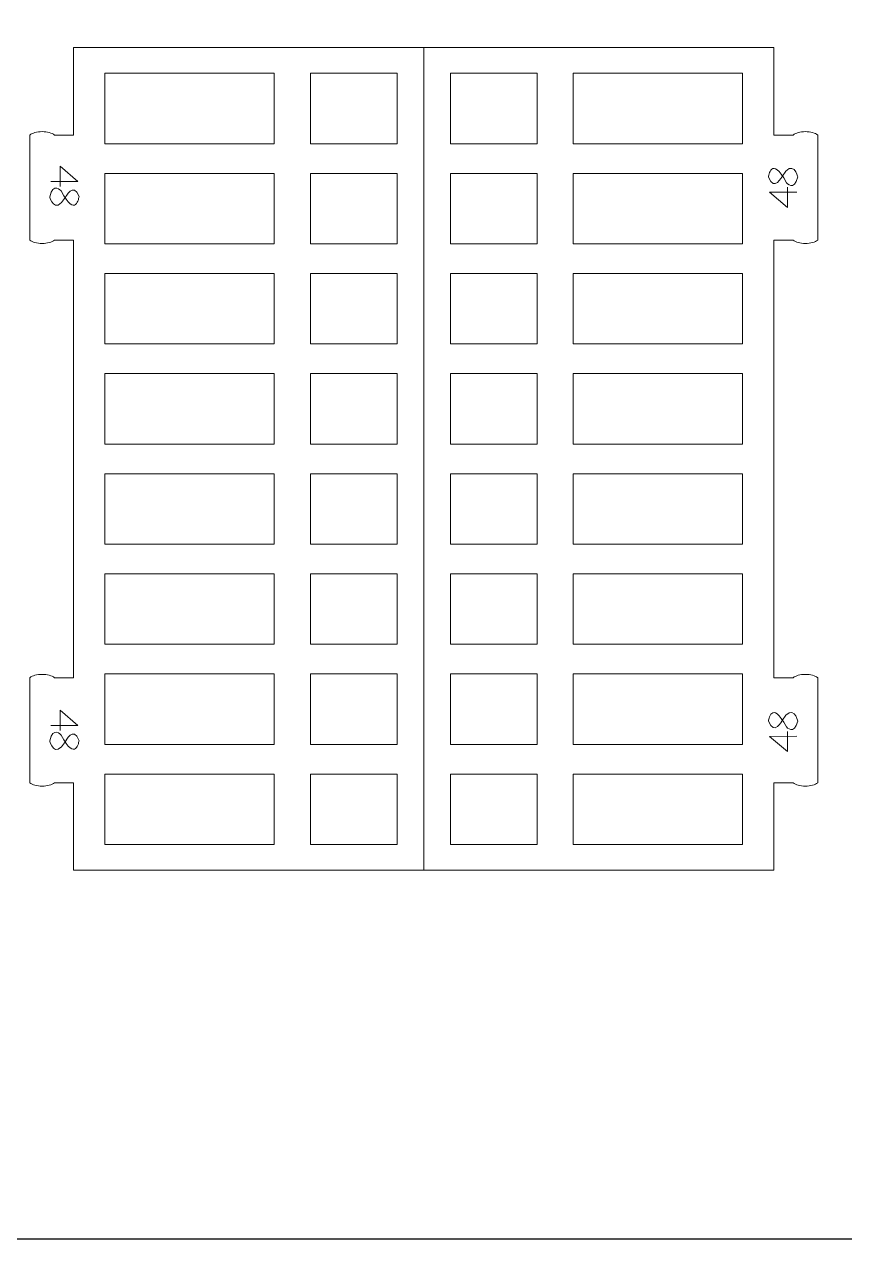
# Model space of a CAD drawing. Header units: centimetres. Extents: x -25 to 25, y -32.5 to 32.5.
# Drawn here: x 12.1 to 17.77, y -32.5 to -24.1 of the extents above; entities that cross this region are included whole.
import ezdxf

# ---------------------------------------------------------------- set-up
doc = ezdxf.new("R2010")
doc.units = ezdxf.units.CM
doc.header["$MEASUREMENT"] = 0
doc.layers.add('Capa 1', color=7, linetype='Continuous')

msp = doc.modelspace()

# ---------------------------------------------------------------- linework, layer by layer
at = {"layer": 'Capa 1', "color": 254}
msp.add_lwpolyline([(-25, -32.5), (25, -32.5), (25, 32.5), (-25, 32.5), (-25, -32.5)], close=True, dxfattribs=at)
at = {"layer": 'Capa 1', "color": 250, "lineweight": 9}
for points, knots in [([(14.86302, -24.26391), (14.86302, -24.26391), (12.44225, -24.26391), (12.44225, -24.26391), (12.44225, -24.26391), (12.44225, -24.26391), (12.44225, -24.86907), (12.44225, -24.86907), (12.44225, -24.86907), (12.44225, -24.86907), (12.30975, -24.86907), (12.30975, -24.86907)], [0, 0, 0, 0, 0.25, 0.25, 0.25, 0.25, 0.5, 0.5, 0.5, 0.5, 1, 1, 1, 1]), ([(17.41629, -24.86912), (17.41629, -24.86912), (17.28379, -24.86912), (17.28379, -24.86912), (17.28379, -24.86912), (17.28379, -24.86912), (17.28379, -24.26391), (17.28379, -24.26391), (17.28379, -24.26391), (17.28379, -24.26391), (14.86302, -24.26391), (14.86302, -24.26391), (14.86302, -24.26391), (14.86302, -24.26391), (14.86302, -29.95274), (14.86302, -29.95274), (14.86302, -29.95274), (14.86302, -29.95274), (17.28379, -29.95274), (17.28379, -29.95274), (17.28379, -29.95274), (17.28379, -29.95274), (17.28379, -29.34758), (17.28379, -29.34758), (17.28379, -29.34758), (17.28379, -29.34758), (17.41629, -29.34758), (17.41629, -29.34758)], [0, 0, 0, 0, 0.125, 0.125, 0.125, 0.125, 0.25, 0.25, 0.25, 0.25, 0.375, 0.375, 0.375, 0.375, 0.5, 0.5, 0.5, 0.5, 0.625, 0.625, 0.625, 0.625, 0.75, 0.75, 0.75, 0.75, 1, 1, 1, 1]), ([(13.82944, -24.4423), (13.82944, -24.4423), (13.82944, -24.92898), (13.82944, -24.92898), (13.82944, -24.92898), (13.82944, -24.92898), (12.65876, -24.92898), (12.65876, -24.92898), (12.65876, -24.92898), (12.65876, -24.92898), (12.65876, -24.4423), (12.65876, -24.4423), (12.65876, -24.4423), (12.65876, -24.4423), (13.82944, -24.4423), (13.82944, -24.4423)], [0, 0, 0, 0, 0.2, 0.2, 0.2, 0.2, 0.4, 0.4, 0.4, 0.4, 0.6, 0.6, 0.6, 0.6, 1, 1, 1, 1]), ([(14.07938, -24.4423), (14.07938, -24.4423), (14.07938, -24.92898), (14.07938, -24.92898), (14.07938, -24.92898), (14.07938, -24.92898), (14.67833, -24.92898), (14.67833, -24.92898), (14.67833, -24.92898), (14.67833, -24.92898), (14.67833, -24.4423), (14.67833, -24.4423), (14.67833, -24.4423), (14.67833, -24.4423), (14.07938, -24.4423), (14.07938, -24.4423)], [0, 0, 0, 0, 0.2, 0.2, 0.2, 0.2, 0.4, 0.4, 0.4, 0.4, 0.6, 0.6, 0.6, 0.6, 1, 1, 1, 1]), ([(15.64666, -24.92903), (15.64666, -24.92903), (15.64666, -24.44235), (15.64666, -24.44235), (15.64666, -24.44235), (15.64666, -24.44235), (15.04771, -24.44235), (15.04771, -24.44235), (15.04771, -24.44235), (15.04771, -24.44235), (15.04771, -24.92903), (15.04771, -24.92903), (15.04771, -24.92903), (15.04771, -24.92903), (15.64666, -24.92903), (15.64666, -24.92903)], [0, 0, 0, 0, 0.2, 0.2, 0.2, 0.2, 0.4, 0.4, 0.4, 0.4, 0.6, 0.6, 0.6, 0.6, 1, 1, 1, 1]), ([(15.8966, -24.92903), (15.8966, -24.92903), (15.8966, -24.44235), (15.8966, -24.44235), (15.8966, -24.44235), (15.8966, -24.44235), (17.06728, -24.44235), (17.06728, -24.44235), (17.06728, -24.44235), (17.06728, -24.44235), (17.06728, -24.92903), (17.06728, -24.92903), (17.06728, -24.92903), (17.06728, -24.92903), (15.8966, -24.92903), (15.8966, -24.92903)], [0, 0, 0, 0, 0.2, 0.2, 0.2, 0.2, 0.4, 0.4, 0.4, 0.4, 0.6, 0.6, 0.6, 0.6, 1, 1, 1, 1]), ([(12.30975, -24.86907), (12.29179, -24.85508), (12.2604, -24.84581), (12.22468, -24.84581), (12.22468, -24.84581), (12.18897, -24.84581), (12.15758, -24.85508), (12.13962, -24.86907)], [0, 0, 0, 0, 0.3333333, 0.3333333, 0.3333333, 0.3333333, 1, 1, 1, 1]), ([(17.41629, -24.86912), (17.43425, -24.85513), (17.46564, -24.84586), (17.50136, -24.84586), (17.50136, -24.84586), (17.53707, -24.84586), (17.56846, -24.85513), (17.58642, -24.86912)], [0, 0, 0, 0, 0.3333333, 0.3333333, 0.3333333, 0.3333333, 1, 1, 1, 1]), ([(13.82944, -25.13449), (13.82944, -25.13449), (13.82944, -25.62117), (13.82944, -25.62117), (13.82944, -25.62117), (13.82944, -25.62117), (12.65876, -25.62117), (12.65876, -25.62117), (12.65876, -25.62117), (12.65876, -25.62117), (12.65876, -25.13449), (12.65876, -25.13449), (12.65876, -25.13449), (12.65876, -25.13449), (13.82944, -25.13449), (13.82944, -25.13449)], [0, 0, 0, 0, 0.2, 0.2, 0.2, 0.2, 0.4, 0.4, 0.4, 0.4, 0.6, 0.6, 0.6, 0.6, 1, 1, 1, 1]), ([(14.07938, -25.13449), (14.07938, -25.13449), (14.07938, -25.62117), (14.07938, -25.62117), (14.07938, -25.62117), (14.07938, -25.62117), (14.67833, -25.62117), (14.67833, -25.62117), (14.67833, -25.62117), (14.67833, -25.62117), (14.67833, -25.13449), (14.67833, -25.13449), (14.67833, -25.13449), (14.67833, -25.13449), (14.07938, -25.13449), (14.07938, -25.13449)], [0, 0, 0, 0, 0.2, 0.2, 0.2, 0.2, 0.4, 0.4, 0.4, 0.4, 0.6, 0.6, 0.6, 0.6, 1, 1, 1, 1]), ([(15.64666, -25.62121), (15.64666, -25.62121), (15.64666, -25.13454), (15.64666, -25.13454), (15.64666, -25.13454), (15.64666, -25.13454), (15.04771, -25.13454), (15.04771, -25.13454), (15.04771, -25.13454), (15.04771, -25.13454), (15.04771, -25.62121), (15.04771, -25.62121), (15.04771, -25.62121), (15.04771, -25.62121), (15.64666, -25.62121), (15.64666, -25.62121)], [0, 0, 0, 0, 0.2, 0.2, 0.2, 0.2, 0.4, 0.4, 0.4, 0.4, 0.6, 0.6, 0.6, 0.6, 1, 1, 1, 1]), ([(15.8966, -25.62121), (15.8966, -25.62121), (15.8966, -25.13454), (15.8966, -25.13454), (15.8966, -25.13454), (15.8966, -25.13454), (17.06728, -25.13454), (17.06728, -25.13454), (17.06728, -25.13454), (17.06728, -25.13454), (17.06728, -25.62121), (17.06728, -25.62121), (17.06728, -25.62121), (17.06728, -25.62121), (15.8966, -25.62121), (15.8966, -25.62121)], [0, 0, 0, 0, 0.2, 0.2, 0.2, 0.2, 0.4, 0.4, 0.4, 0.4, 0.6, 0.6, 0.6, 0.6, 1, 1, 1, 1]), ([(12.30975, -25.59533), (12.29179, -25.60932), (12.2604, -25.61859), (12.22468, -25.61859), (12.22468, -25.61859), (12.18897, -25.61859), (12.15758, -25.60932), (12.13962, -25.59533)], [0, 0, 0, 0, 0.3333333, 0.3333333, 0.3333333, 0.3333333, 1, 1, 1, 1]), ([(12.30975, -25.59533), (12.30975, -25.59533), (12.44225, -25.59533), (12.44225, -25.59533), (12.44225, -25.59533), (12.44225, -25.59533), (12.44225, -28.62127), (12.44225, -28.62127), (12.44225, -28.62127), (12.44225, -28.62127), (12.30975, -28.62127), (12.30975, -28.62127)], [0, 0, 0, 0, 0.25, 0.25, 0.25, 0.25, 0.5, 0.5, 0.5, 0.5, 1, 1, 1, 1]), ([(17.41629, -28.62132), (17.41629, -28.62132), (17.28379, -28.62132), (17.28379, -28.62132), (17.28379, -28.62132), (17.28379, -28.62132), (17.28379, -25.59538), (17.28379, -25.59538), (17.28379, -25.59538), (17.28379, -25.59538), (17.41629, -25.59538), (17.41629, -25.59538)], [0, 0, 0, 0, 0.25, 0.25, 0.25, 0.25, 0.5, 0.5, 0.5, 0.5, 1, 1, 1, 1]), ([(17.41629, -25.59538), (17.43425, -25.60937), (17.46564, -25.61864), (17.50136, -25.61864), (17.50136, -25.61864), (17.53707, -25.61864), (17.56846, -25.60937), (17.58642, -25.59538)], [0, 0, 0, 0, 0.3333333, 0.3333333, 0.3333333, 0.3333333, 1, 1, 1, 1]), ([(13.82944, -25.82668), (13.82944, -25.82668), (13.82944, -26.31335), (13.82944, -26.31335), (13.82944, -26.31335), (13.82944, -26.31335), (12.65876, -26.31335), (12.65876, -26.31335), (12.65876, -26.31335), (12.65876, -26.31335), (12.65876, -25.82668), (12.65876, -25.82668), (12.65876, -25.82668), (12.65876, -25.82668), (13.82944, -25.82668), (13.82944, -25.82668)], [0, 0, 0, 0, 0.2, 0.2, 0.2, 0.2, 0.4, 0.4, 0.4, 0.4, 0.6, 0.6, 0.6, 0.6, 1, 1, 1, 1]), ([(14.07938, -25.82668), (14.07938, -25.82668), (14.07938, -26.31335), (14.07938, -26.31335), (14.07938, -26.31335), (14.07938, -26.31335), (14.67833, -26.31335), (14.67833, -26.31335), (14.67833, -26.31335), (14.67833, -26.31335), (14.67833, -25.82668), (14.67833, -25.82668), (14.67833, -25.82668), (14.67833, -25.82668), (14.07938, -25.82668), (14.07938, -25.82668)], [0, 0, 0, 0, 0.2, 0.2, 0.2, 0.2, 0.4, 0.4, 0.4, 0.4, 0.6, 0.6, 0.6, 0.6, 1, 1, 1, 1]), ([(15.64666, -26.3134), (15.64666, -26.3134), (15.64666, -25.82673), (15.64666, -25.82673), (15.64666, -25.82673), (15.64666, -25.82673), (15.04771, -25.82673), (15.04771, -25.82673), (15.04771, -25.82673), (15.04771, -25.82673), (15.04771, -26.3134), (15.04771, -26.3134), (15.04771, -26.3134), (15.04771, -26.3134), (15.64666, -26.3134), (15.64666, -26.3134)], [0, 0, 0, 0, 0.2, 0.2, 0.2, 0.2, 0.4, 0.4, 0.4, 0.4, 0.6, 0.6, 0.6, 0.6, 1, 1, 1, 1]), ([(15.8966, -26.3134), (15.8966, -26.3134), (15.8966, -25.82673), (15.8966, -25.82673), (15.8966, -25.82673), (15.8966, -25.82673), (17.06728, -25.82673), (17.06728, -25.82673), (17.06728, -25.82673), (17.06728, -25.82673), (17.06728, -26.3134), (17.06728, -26.3134), (17.06728, -26.3134), (17.06728, -26.3134), (15.8966, -26.3134), (15.8966, -26.3134)], [0, 0, 0, 0, 0.2, 0.2, 0.2, 0.2, 0.4, 0.4, 0.4, 0.4, 0.6, 0.6, 0.6, 0.6, 1, 1, 1, 1]), ([(13.82944, -26.51887), (13.82944, -26.51887), (13.82944, -27.00554), (13.82944, -27.00554), (13.82944, -27.00554), (13.82944, -27.00554), (12.65876, -27.00554), (12.65876, -27.00554), (12.65876, -27.00554), (12.65876, -27.00554), (12.65876, -26.51887), (12.65876, -26.51887), (12.65876, -26.51887), (12.65876, -26.51887), (13.82944, -26.51887), (13.82944, -26.51887)], [0, 0, 0, 0, 0.2, 0.2, 0.2, 0.2, 0.4, 0.4, 0.4, 0.4, 0.6, 0.6, 0.6, 0.6, 1, 1, 1, 1]), ([(14.07938, -26.51887), (14.07938, -26.51887), (14.07938, -27.00554), (14.07938, -27.00554), (14.07938, -27.00554), (14.07938, -27.00554), (14.67833, -27.00554), (14.67833, -27.00554), (14.67833, -27.00554), (14.67833, -27.00554), (14.67833, -26.51887), (14.67833, -26.51887), (14.67833, -26.51887), (14.67833, -26.51887), (14.07938, -26.51887), (14.07938, -26.51887)], [0, 0, 0, 0, 0.2, 0.2, 0.2, 0.2, 0.4, 0.4, 0.4, 0.4, 0.6, 0.6, 0.6, 0.6, 1, 1, 1, 1]), ([(15.64666, -27.00559), (15.64666, -27.00559), (15.64666, -26.51892), (15.64666, -26.51892), (15.64666, -26.51892), (15.64666, -26.51892), (15.04771, -26.51892), (15.04771, -26.51892), (15.04771, -26.51892), (15.04771, -26.51892), (15.04771, -27.00559), (15.04771, -27.00559), (15.04771, -27.00559), (15.04771, -27.00559), (15.64666, -27.00559), (15.64666, -27.00559)], [0, 0, 0, 0, 0.2, 0.2, 0.2, 0.2, 0.4, 0.4, 0.4, 0.4, 0.6, 0.6, 0.6, 0.6, 1, 1, 1, 1]), ([(15.8966, -27.00559), (15.8966, -27.00559), (15.8966, -26.51892), (15.8966, -26.51892), (15.8966, -26.51892), (15.8966, -26.51892), (17.06728, -26.51892), (17.06728, -26.51892), (17.06728, -26.51892), (17.06728, -26.51892), (17.06728, -27.00559), (17.06728, -27.00559), (17.06728, -27.00559), (17.06728, -27.00559), (15.8966, -27.00559), (15.8966, -27.00559)], [0, 0, 0, 0, 0.2, 0.2, 0.2, 0.2, 0.4, 0.4, 0.4, 0.4, 0.6, 0.6, 0.6, 0.6, 1, 1, 1, 1]), ([(13.82944, -27.21106), (13.82944, -27.21106), (13.82944, -27.69773), (13.82944, -27.69773), (13.82944, -27.69773), (13.82944, -27.69773), (12.65876, -27.69773), (12.65876, -27.69773), (12.65876, -27.69773), (12.65876, -27.69773), (12.65876, -27.21106), (12.65876, -27.21106), (12.65876, -27.21106), (12.65876, -27.21106), (13.82944, -27.21106), (13.82944, -27.21106)], [0, 0, 0, 0, 0.2, 0.2, 0.2, 0.2, 0.4, 0.4, 0.4, 0.4, 0.6, 0.6, 0.6, 0.6, 1, 1, 1, 1]), ([(14.07938, -27.21106), (14.07938, -27.21106), (14.07938, -27.69773), (14.07938, -27.69773), (14.07938, -27.69773), (14.07938, -27.69773), (14.67833, -27.69773), (14.67833, -27.69773), (14.67833, -27.69773), (14.67833, -27.69773), (14.67833, -27.21106), (14.67833, -27.21106), (14.67833, -27.21106), (14.67833, -27.21106), (14.07938, -27.21106), (14.07938, -27.21106)], [0, 0, 0, 0, 0.2, 0.2, 0.2, 0.2, 0.4, 0.4, 0.4, 0.4, 0.6, 0.6, 0.6, 0.6, 1, 1, 1, 1]), ([(15.64666, -27.69778), (15.64666, -27.69778), (15.64666, -27.21111), (15.64666, -27.21111), (15.64666, -27.21111), (15.64666, -27.21111), (15.04771, -27.21111), (15.04771, -27.21111), (15.04771, -27.21111), (15.04771, -27.21111), (15.04771, -27.69778), (15.04771, -27.69778), (15.04771, -27.69778), (15.04771, -27.69778), (15.64666, -27.69778), (15.64666, -27.69778)], [0, 0, 0, 0, 0.2, 0.2, 0.2, 0.2, 0.4, 0.4, 0.4, 0.4, 0.6, 0.6, 0.6, 0.6, 1, 1, 1, 1]), ([(15.8966, -27.69778), (15.8966, -27.69778), (15.8966, -27.21111), (15.8966, -27.21111), (15.8966, -27.21111), (15.8966, -27.21111), (17.06728, -27.21111), (17.06728, -27.21111), (17.06728, -27.21111), (17.06728, -27.21111), (17.06728, -27.69778), (17.06728, -27.69778), (17.06728, -27.69778), (17.06728, -27.69778), (15.8966, -27.69778), (15.8966, -27.69778)], [0, 0, 0, 0, 0.2, 0.2, 0.2, 0.2, 0.4, 0.4, 0.4, 0.4, 0.6, 0.6, 0.6, 0.6, 1, 1, 1, 1]), ([(13.82944, -27.90325), (13.82944, -27.90325), (13.82944, -28.38992), (13.82944, -28.38992), (13.82944, -28.38992), (13.82944, -28.38992), (12.65876, -28.38992), (12.65876, -28.38992), (12.65876, -28.38992), (12.65876, -28.38992), (12.65876, -27.90325), (12.65876, -27.90325), (12.65876, -27.90325), (12.65876, -27.90325), (13.82944, -27.90325), (13.82944, -27.90325)], [0, 0, 0, 0, 0.2, 0.2, 0.2, 0.2, 0.4, 0.4, 0.4, 0.4, 0.6, 0.6, 0.6, 0.6, 1, 1, 1, 1]), ([(14.07938, -27.90325), (14.07938, -27.90325), (14.07938, -28.38992), (14.07938, -28.38992), (14.07938, -28.38992), (14.07938, -28.38992), (14.67833, -28.38992), (14.67833, -28.38992), (14.67833, -28.38992), (14.67833, -28.38992), (14.67833, -27.90325), (14.67833, -27.90325), (14.67833, -27.90325), (14.67833, -27.90325), (14.07938, -27.90325), (14.07938, -27.90325)], [0, 0, 0, 0, 0.2, 0.2, 0.2, 0.2, 0.4, 0.4, 0.4, 0.4, 0.6, 0.6, 0.6, 0.6, 1, 1, 1, 1]), ([(15.64666, -28.38997), (15.64666, -28.38997), (15.64666, -27.9033), (15.64666, -27.9033), (15.64666, -27.9033), (15.64666, -27.9033), (15.04771, -27.9033), (15.04771, -27.9033), (15.04771, -27.9033), (15.04771, -27.9033), (15.04771, -28.38997), (15.04771, -28.38997), (15.04771, -28.38997), (15.04771, -28.38997), (15.64666, -28.38997), (15.64666, -28.38997)], [0, 0, 0, 0, 0.2, 0.2, 0.2, 0.2, 0.4, 0.4, 0.4, 0.4, 0.6, 0.6, 0.6, 0.6, 1, 1, 1, 1]), ([(15.8966, -28.38997), (15.8966, -28.38997), (15.8966, -27.9033), (15.8966, -27.9033), (15.8966, -27.9033), (15.8966, -27.9033), (17.06728, -27.9033), (17.06728, -27.9033), (17.06728, -27.9033), (17.06728, -27.9033), (17.06728, -28.38997), (17.06728, -28.38997), (17.06728, -28.38997), (17.06728, -28.38997), (15.8966, -28.38997), (15.8966, -28.38997)], [0, 0, 0, 0, 0.2, 0.2, 0.2, 0.2, 0.4, 0.4, 0.4, 0.4, 0.6, 0.6, 0.6, 0.6, 1, 1, 1, 1]), ([(12.30975, -28.62127), (12.29179, -28.60728), (12.2604, -28.59801), (12.22468, -28.59801), (12.22468, -28.59801), (12.18897, -28.59801), (12.15758, -28.60728), (12.13962, -28.62127)], [0, 0, 0, 0, 0.3333333, 0.3333333, 0.3333333, 0.3333333, 1, 1, 1, 1]), ([(13.82944, -28.59544), (13.82944, -28.59544), (13.82944, -29.08211), (13.82944, -29.08211), (13.82944, -29.08211), (13.82944, -29.08211), (12.65876, -29.08211), (12.65876, -29.08211), (12.65876, -29.08211), (12.65876, -29.08211), (12.65876, -28.59544), (12.65876, -28.59544), (12.65876, -28.59544), (12.65876, -28.59544), (13.82944, -28.59544), (13.82944, -28.59544)], [0, 0, 0, 0, 0.2, 0.2, 0.2, 0.2, 0.4, 0.4, 0.4, 0.4, 0.6, 0.6, 0.6, 0.6, 1, 1, 1, 1]), ([(14.07938, -28.59544), (14.07938, -28.59544), (14.07938, -29.08211), (14.07938, -29.08211), (14.07938, -29.08211), (14.07938, -29.08211), (14.67833, -29.08211), (14.67833, -29.08211), (14.67833, -29.08211), (14.67833, -29.08211), (14.67833, -28.59544), (14.67833, -28.59544), (14.67833, -28.59544), (14.67833, -28.59544), (14.07938, -28.59544), (14.07938, -28.59544)], [0, 0, 0, 0, 0.2, 0.2, 0.2, 0.2, 0.4, 0.4, 0.4, 0.4, 0.6, 0.6, 0.6, 0.6, 1, 1, 1, 1]), ([(15.64666, -29.08216), (15.64666, -29.08216), (15.64666, -28.59548), (15.64666, -28.59548), (15.64666, -28.59548), (15.64666, -28.59548), (15.04771, -28.59548), (15.04771, -28.59548), (15.04771, -28.59548), (15.04771, -28.59548), (15.04771, -29.08216), (15.04771, -29.08216), (15.04771, -29.08216), (15.04771, -29.08216), (15.64666, -29.08216), (15.64666, -29.08216)], [0, 0, 0, 0, 0.2, 0.2, 0.2, 0.2, 0.4, 0.4, 0.4, 0.4, 0.6, 0.6, 0.6, 0.6, 1, 1, 1, 1]), ([(15.8966, -29.08216), (15.8966, -29.08216), (15.8966, -28.59548), (15.8966, -28.59548), (15.8966, -28.59548), (15.8966, -28.59548), (17.06728, -28.59548), (17.06728, -28.59548), (17.06728, -28.59548), (17.06728, -28.59548), (17.06728, -29.08216), (17.06728, -29.08216), (17.06728, -29.08216), (17.06728, -29.08216), (15.8966, -29.08216), (15.8966, -29.08216)], [0, 0, 0, 0, 0.2, 0.2, 0.2, 0.2, 0.4, 0.4, 0.4, 0.4, 0.6, 0.6, 0.6, 0.6, 1, 1, 1, 1]), ([(17.41629, -28.62132), (17.43425, -28.60733), (17.46564, -28.59806), (17.50136, -28.59806), (17.50136, -28.59806), (17.53707, -28.59806), (17.56846, -28.60733), (17.58642, -28.62132)], [0, 0, 0, 0, 0.3333333, 0.3333333, 0.3333333, 0.3333333, 1, 1, 1, 1]), ([(13.82944, -29.28762), (13.82944, -29.28762), (13.82944, -29.7743), (13.82944, -29.7743), (13.82944, -29.7743), (13.82944, -29.7743), (12.65876, -29.7743), (12.65876, -29.7743), (12.65876, -29.7743), (12.65876, -29.7743), (12.65876, -29.28762), (12.65876, -29.28762), (12.65876, -29.28762), (12.65876, -29.28762), (13.82944, -29.28762), (13.82944, -29.28762)], [0, 0, 0, 0, 0.2, 0.2, 0.2, 0.2, 0.4, 0.4, 0.4, 0.4, 0.6, 0.6, 0.6, 0.6, 1, 1, 1, 1]), ([(14.07938, -29.28762), (14.07938, -29.28762), (14.07938, -29.7743), (14.07938, -29.7743), (14.07938, -29.7743), (14.07938, -29.7743), (14.67833, -29.7743), (14.67833, -29.7743), (14.67833, -29.7743), (14.67833, -29.7743), (14.67833, -29.28762), (14.67833, -29.28762), (14.67833, -29.28762), (14.67833, -29.28762), (14.07938, -29.28762), (14.07938, -29.28762)], [0, 0, 0, 0, 0.2, 0.2, 0.2, 0.2, 0.4, 0.4, 0.4, 0.4, 0.6, 0.6, 0.6, 0.6, 1, 1, 1, 1]), ([(15.64666, -29.77435), (15.64666, -29.77435), (15.64666, -29.28767), (15.64666, -29.28767), (15.64666, -29.28767), (15.64666, -29.28767), (15.04771, -29.28767), (15.04771, -29.28767), (15.04771, -29.28767), (15.04771, -29.28767), (15.04771, -29.77435), (15.04771, -29.77435), (15.04771, -29.77435), (15.04771, -29.77435), (15.64666, -29.77435), (15.64666, -29.77435)], [0, 0, 0, 0, 0.2, 0.2, 0.2, 0.2, 0.4, 0.4, 0.4, 0.4, 0.6, 0.6, 0.6, 0.6, 1, 1, 1, 1]), ([(15.8966, -29.77435), (15.8966, -29.77435), (15.8966, -29.28767), (15.8966, -29.28767), (15.8966, -29.28767), (15.8966, -29.28767), (17.06728, -29.28767), (17.06728, -29.28767), (17.06728, -29.28767), (17.06728, -29.28767), (17.06728, -29.77435), (17.06728, -29.77435), (17.06728, -29.77435), (17.06728, -29.77435), (15.8966, -29.77435), (15.8966, -29.77435)], [0, 0, 0, 0, 0.2, 0.2, 0.2, 0.2, 0.4, 0.4, 0.4, 0.4, 0.6, 0.6, 0.6, 0.6, 1, 1, 1, 1]), ([(12.30975, -29.34753), (12.29179, -29.36152), (12.2604, -29.37079), (12.22468, -29.37079), (12.22468, -29.37079), (12.18897, -29.37079), (12.15758, -29.36152), (12.13962, -29.34753)], [0, 0, 0, 0, 0.3333333, 0.3333333, 0.3333333, 0.3333333, 1, 1, 1, 1]), ([(12.30975, -29.34753), (12.30975, -29.34753), (12.44225, -29.34753), (12.44225, -29.34753), (12.44225, -29.34753), (12.44225, -29.34753), (12.44225, -29.95274), (12.44225, -29.95274), (12.44225, -29.95274), (12.44225, -29.95274), (14.86302, -29.95274), (14.86302, -29.95274)], [0, 0, 0, 0, 0.25, 0.25, 0.25, 0.25, 0.5, 0.5, 0.5, 0.5, 1, 1, 1, 1]), ([(17.41629, -29.34758), (17.43425, -29.36157), (17.46564, -29.37084), (17.50136, -29.37084), (17.50136, -29.37084), (17.53707, -29.37084), (17.56846, -29.36157), (17.58642, -29.34758)], [0, 0, 0, 0, 0.3333333, 0.3333333, 0.3333333, 0.3333333, 1, 1, 1, 1])]:
    msp.add_open_spline(points, degree=3, knots=knots, dxfattribs=at)
for points in [[(12.13962, -24.86907), (12.13962, -24.86907), (12.13962, -25.59533), (12.13962, -25.59533)], [(17.58642, -25.59538), (17.58642, -25.59538), (17.58642, -24.86912), (17.58642, -24.86912)], [(12.13962, -28.62127), (12.13962, -28.62127), (12.13962, -29.34753), (12.13962, -29.34753)], [(17.58642, -29.34758), (17.58642, -29.34758), (17.58642, -28.62132), (17.58642, -28.62132)]]:
    msp.add_open_spline(points, degree=3, dxfattribs=at)
at = {"layer": 'Capa 1', "color": 22, "lineweight": 5}
for points, knots in [([(17.34015, -25.15482), (17.34015, -25.15482), (17.28644, -25.26663), (17.24597, -25.15956), (17.24597, -25.15956), (17.24597, -25.15956), (17.26715, -25.00286), (17.36982, -25.19887), (17.36982, -25.19887), (17.36982, -25.19887), (17.42519, -25.26253), (17.44883, -25.15922), (17.44883, -25.15922), (17.44883, -25.15922), (17.41753, -25.02581), (17.34015, -25.15482)], [0, 0, 0, 0, 0.2, 0.2, 0.2, 0.2, 0.4, 0.4, 0.4, 0.4, 0.6, 0.6, 0.6, 0.6, 1, 1, 1, 1]), ([(12.34899, -25.22415), (12.34899, -25.22415), (12.34899, -25.08449), (12.34899, -25.08449), (12.34899, -25.08449), (12.34899, -25.08449), (12.4726, -25.18954), (12.4726, -25.18954), (12.4726, -25.18954), (12.4726, -25.18954), (12.28469, -25.19075), (12.28469, -25.19075)], [0, 0, 0, 0, 0.25, 0.25, 0.25, 0.25, 0.5, 0.5, 0.5, 0.5, 1, 1, 1, 1]), ([(12.38589, -25.29984), (12.38589, -25.29984), (12.4396, -25.18803), (12.48007, -25.2951), (12.48007, -25.2951), (12.48007, -25.2951), (12.45889, -25.4518), (12.35622, -25.25579), (12.35622, -25.25579), (12.35622, -25.25579), (12.30085, -25.19213), (12.27721, -25.29544), (12.27721, -25.29544), (12.27721, -25.29544), (12.30851, -25.42885), (12.38589, -25.29984)], [0, 0, 0, 0, 0.2, 0.2, 0.2, 0.2, 0.4, 0.4, 0.4, 0.4, 0.6, 0.6, 0.6, 0.6, 1, 1, 1, 1]), ([(17.37705, -25.23051), (17.37705, -25.23051), (17.37705, -25.37017), (17.37705, -25.37017), (17.37705, -25.37017), (17.37705, -25.37017), (17.25344, -25.26512), (17.25344, -25.26512), (17.25344, -25.26512), (17.25344, -25.26512), (17.44135, -25.26391), (17.44135, -25.26391)], [0, 0, 0, 0, 0.25, 0.25, 0.25, 0.25, 0.5, 0.5, 0.5, 0.5, 1, 1, 1, 1]), ([(17.34015, -28.91681), (17.34015, -28.91681), (17.28644, -29.02862), (17.24597, -28.92155), (17.24597, -28.92155), (17.24597, -28.92155), (17.26715, -28.76485), (17.36982, -28.96086), (17.36982, -28.96086), (17.36982, -28.96086), (17.42519, -29.02452), (17.44883, -28.92121), (17.44883, -28.92121), (17.44883, -28.92121), (17.41753, -28.7878), (17.34015, -28.91681)], [0, 0, 0, 0, 0.2, 0.2, 0.2, 0.2, 0.4, 0.4, 0.4, 0.4, 0.6, 0.6, 0.6, 0.6, 1, 1, 1, 1]), ([(12.34899, -28.98614), (12.34899, -28.98614), (12.34899, -28.84648), (12.34899, -28.84648), (12.34899, -28.84648), (12.34899, -28.84648), (12.4726, -28.95153), (12.4726, -28.95153), (12.4726, -28.95153), (12.4726, -28.95153), (12.28469, -28.95274), (12.28469, -28.95274)], [0, 0, 0, 0, 0.25, 0.25, 0.25, 0.25, 0.5, 0.5, 0.5, 0.5, 1, 1, 1, 1]), ([(12.38589, -29.06183), (12.38589, -29.06183), (12.4396, -28.95002), (12.48007, -29.05709), (12.48007, -29.05709), (12.48007, -29.05709), (12.45889, -29.21379), (12.35622, -29.01778), (12.35622, -29.01778), (12.35622, -29.01778), (12.30085, -28.95412), (12.27721, -29.05743), (12.27721, -29.05743), (12.27721, -29.05743), (12.30851, -29.19084), (12.38589, -29.06183)], [0, 0, 0, 0, 0.2, 0.2, 0.2, 0.2, 0.4, 0.4, 0.4, 0.4, 0.6, 0.6, 0.6, 0.6, 1, 1, 1, 1]), ([(17.37705, -28.9925), (17.37705, -28.9925), (17.37705, -29.13216), (17.37705, -29.13216), (17.37705, -29.13216), (17.37705, -29.13216), (17.25344, -29.02711), (17.25344, -29.02711), (17.25344, -29.02711), (17.25344, -29.02711), (17.44135, -29.0259), (17.44135, -29.0259)], [0, 0, 0, 0, 0.25, 0.25, 0.25, 0.25, 0.5, 0.5, 0.5, 0.5, 1, 1, 1, 1])]:
    msp.add_open_spline(points, degree=3, knots=knots, dxfattribs=at)

doc.saveas('drawing.dxf')
